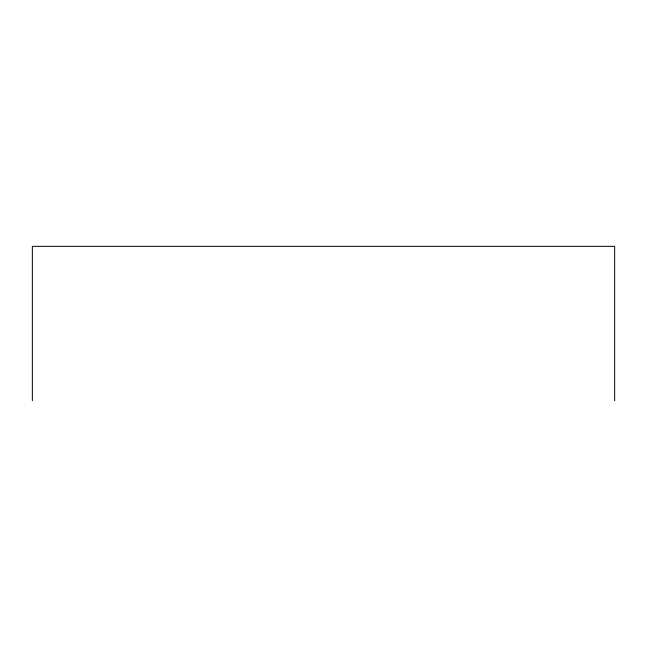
<?xml version="1.0" encoding="UTF-8"?>
<svg xmlns="http://www.w3.org/2000/svg" width="647" height="647" viewBox="0 0 647 647"><rect width="100%" height="100%" fill="white"/><g stroke="black" fill="none" stroke-linecap="round" stroke-linejoin="round"><path stroke-width="0.97" d="M614.65 400.663L614.65 246.337L32.35 246.337L32.35 400.663"/></g></svg>
